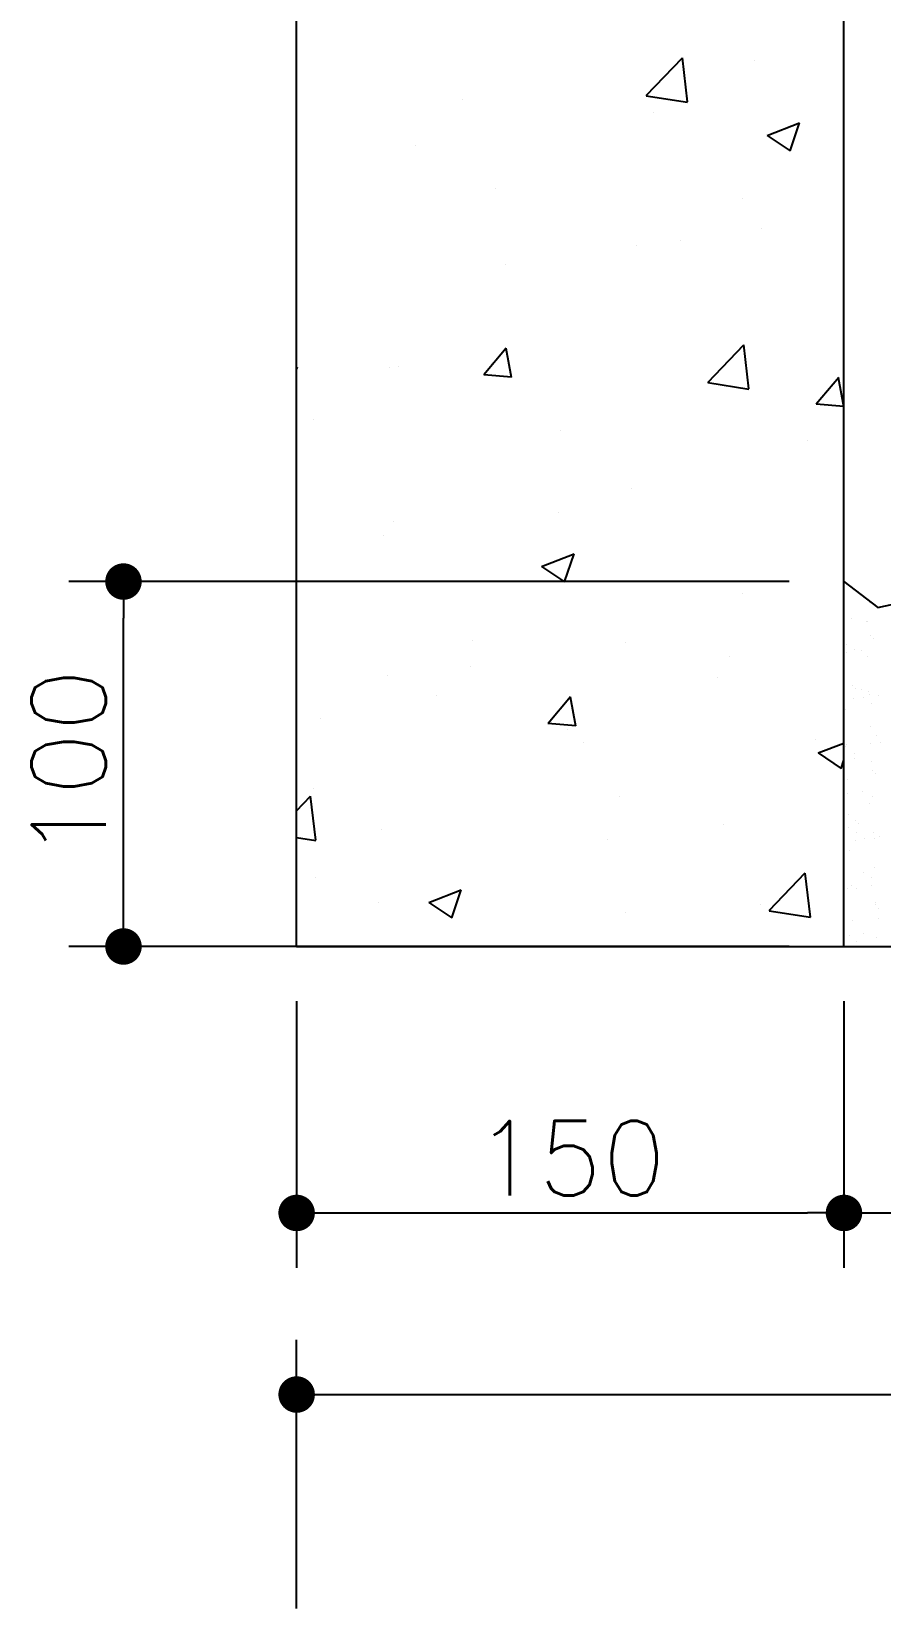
# Model space of a CAD drawing. Extents: x -115 to 23, y 4 to 69.
# Drawn here: x -18.803 to -16.477, y 43.453 to 47.774 of the extents above; entities that cross this region are included whole.
import ezdxf
from ezdxf.enums import TextEntityAlignment as Align

# ---------------------------------------------------------------- set-up
doc = ezdxf.new("R2010")
doc.units = 0
doc.header["$MEASUREMENT"] = 0
doc.layers.get('0').update_dxf_attribs({"linetype": 'CONTINUOUS'})
for name, color, linetype in [('DETALHES', 6, 'CONTINUOUS'), ('nivel', 4, 'CONTINUOUS'), ('PAR', 4, 'CONTINUOUS')]:
    doc.layers.add(name, color=color, linetype=linetype)
doc.styles.add('ROMANS', font='romans.shx', dxfattribs={"height": 0.2})

# ---------------------------------------------------------------- blocks, each defined once
blk = doc.blocks.new('DOT')
at = {"layer": 'PAR', "color": 0, "linetype": 'ByBlock'}
blk.add_line((-0.5, 0), (-1, 0), dxfattribs=at)
at = {"layer": 'PAR', "color": 0, "linetype": 'ByBlock', "const_width": 0.5}
blk.add_lwpolyline([(-0.25, 0, 1), (0.25, 0, 1)], format="xyb", close=True, dxfattribs=at)

msp = doc.modelspace()

# ---------------------------------------------------------------- linework, layer by layer
at = {"color": 0}
for p, q in [((-16.5754, 46.2022), (-16.5754, 46.2022)), ((-16.5075, 46.2111), (-16.5075, 46.2111)), ((-16.5551, 46.1655), (-16.5551, 46.1655)), ((-16.5148, 46.1589), (-16.5148, 46.1589)), ((-16.5127, 46.1588), (-16.5127, 46.1588)), ((-16.5053, 46.1199), (-16.5053, 46.1199)), ((-16.4961, 46.1114), (-16.4961, 46.1114)), ((-16.57, 46.0734), (-16.57, 46.0734)), ((-16.5693, 46.0954), (-16.5693, 46.0954)), ((-16.5482, 46.0819), (-16.5482, 46.0819)), ((-16.5293, 46.0788), (-16.5293, 46.0788)), ((-16.5117, 46.0625), (-16.5117, 46.0625)), ((-16.5762, 46.0131), (-16.5762, 46.0131)), ((-16.5531, 45.9821), (-16.5531, 45.9821)), ((-16.5499, 45.9466), (-16.5499, 45.9466)), ((-16.5439, 45.9736), (-16.5439, 45.9736)), ((-16.5289, 45.9701), (-16.5289, 45.9701)), ((-16.5239, 45.95), (-16.5239, 45.95)), ((-16.5085, 45.9662), (-16.5085, 45.9662)), ((-16.5078, 45.9567), (-16.5078, 45.9567)), ((-16.5004, 45.9338), (-16.5004, 45.9338)), ((-16.4832, 45.9554), (-16.4832, 45.9554)), ((-16.573, 45.9167), (-16.573, 45.9167)), ((-16.5054, 45.8699), (-16.5054, 45.8699)), ((-16.5717, 45.8143), (-16.5717, 45.8143)), ((-16.5699, 45.8204), (-16.5699, 45.8204)), ((-16.5038, 45.8232), (-16.5038, 45.8232)), ((-16.4886, 45.8449), (-16.4886, 45.8449)), ((-16.4778, 45.8266), (-16.4778, 45.8266)), ((-16.5482, 45.796), (-16.5482, 45.796)), ((-16.5473, 45.7829), (-16.5473, 45.7829)), ((-16.5022, 45.7735), (-16.5022, 45.7735)), ((-16.5667, 45.7241), (-16.5667, 45.7241)), ((-16.4985, 45.7504), (-16.4985, 45.7504)), ((-16.4893, 45.7419), (-16.4893, 45.7419)), ((-16.5663, 45.6855), (-16.5663, 45.6855)), ((-16.5256, 45.6909), (-16.5256, 45.6909)), ((-16.4991, 45.6772), (-16.4991, 45.6772)), ((-16.5069, 45.6577), (-16.5069, 45.6577)), ((-16.5636, 45.6277), (-16.5636, 45.6277)), ((-16.5635, 45.5942), (-16.5635, 45.5942)), ((-16.5463, 45.6126), (-16.5463, 45.6126)), ((-16.5371, 45.6042), (-16.5371, 45.6042)), ((-16.5462, 45.5587), (-16.5462, 45.5587)), ((-16.5424, 45.5808), (-16.5424, 45.5808)), ((-16.5202, 45.5621), (-16.5202, 45.5621)), ((-16.4959, 45.5808), (-16.4959, 45.5808)), ((-16.4936, 45.5643), (-16.4936, 45.5643)), ((-16.4795, 45.5675), (-16.4795, 45.5675)), ((-16.5604, 45.5314), (-16.5604, 45.5314)), ((-16.5231, 45.469), (-16.5231, 45.469)), ((-16.4928, 45.4845), (-16.4928, 45.4845)), ((-16.568, 45.4264), (-16.568, 45.4264)), ((-16.5573, 45.435), (-16.5573, 45.435)), ((-16.5414, 45.4265), (-16.5414, 45.4265)), ((-16.502, 45.4556), (-16.502, 45.4556)), ((-16.5001, 45.4353), (-16.5001, 45.4353)), ((-16.4916, 45.3809), (-16.4916, 45.3809)), ((-16.4896, 45.3882), (-16.4896, 45.3882)), ((-16.4824, 45.3725), (-16.4824, 45.3725)), ((-16.5541, 45.3387), (-16.5541, 45.3387)), ((-16.4827, 45.3438), (-16.4827, 45.3438)), ((-16.5626, 45.2976), (-16.5626, 45.2976)), ((-16.5219, 45.303), (-16.5219, 45.303)), ((-16.4865, 45.2918), (-16.4865, 45.2918)), ((-16.5415, 45.2818), (-16.5415, 45.2818))]:
    msp.add_line(p, q, dxfattribs=at)
at = {"layer": 'DETALHES', "color": 4}
for p, q in [((-18.0767, 45.2672), (-18.0767, 55.2237)), ((-16.5767, 45.2672), (-16.5767, 53.5912)), ((-18.0767, 45.2672), (-16.5767, 45.2672))]:
    msp.add_line(p, q, dxfattribs=at)
at = {"layer": 'DETALHES'}
for p, q in [((-17.1186, 47.5992), (-17.0197, 47.7023)), ((-17.0056, 47.5816), (-17.0196, 47.7022)), ((-16.8206, 47.6943), (-16.8206, 47.6943)), ((-17.6226, 47.5887), (-17.6226, 47.5887)), ((-17.1185, 47.5986), (-17.0055, 47.5811)), ((-17.0986, 47.5525), (-17.0986, 47.5525)), ((-16.7876, 47.4897), (-16.7244, 47.4471)), ((-16.7873, 47.4897), (-16.6984, 47.5239)), ((-16.7244, 47.4472), (-16.6986, 47.524)), ((-17.7507, 47.4631), (-17.7507, 47.4631)), ((-17.5316, 47.3444), (-17.5316, 47.3444)), ((-16.8537, 47.3158), (-16.8537, 47.3158)), ((-16.8022, 47.2338), (-16.8022, 47.2338)), ((-17.1449, 47.1879), (-17.1449, 47.1879)), ((-17.0239, 47.2004), (-17.0239, 47.2004)), ((-17.5049, 47.1371), (-17.5049, 47.1371)), ((-17.5634, 46.8343), (-17.5022, 46.9073)), ((-17.4882, 46.8259), (-17.5028, 46.9055)), ((-16.9502, 46.8128), (-16.8513, 46.9159)), ((-16.8372, 46.7952), (-16.8513, 46.9158)), ((-18.0767, 46.8484), (-18.0747, 46.8544)), ((-18.0767, 46.8534), (-18.0744, 46.8543)), ((-17.8229, 46.8526), (-17.8229, 46.8526)), ((-17.797, 46.8558), (-17.797, 46.8558)), ((-17.5429, 46.864), (-17.5429, 46.864)), ((-17.5641, 46.8343), (-17.4882, 46.8277)), ((-16.9501, 46.8122), (-16.8371, 46.7947)), ((-16.6525, 46.7546), (-16.5912, 46.8276)), ((-16.5772, 46.7462), (-16.5919, 46.8258)), ((-16.6532, 46.7546), (-16.5773, 46.748)), ((-18.0316, 46.7109), (-18.0316, 46.7109)), ((-17.3536, 46.6822), (-17.3536, 46.6822)), ((-16.6757, 46.6536), (-16.6757, 46.6536)), ((-17.1604, 46.5224), (-17.1604, 46.5224)), ((-17.358, 46.4568), (-17.358, 46.4568)), ((-17.8124, 46.433), (-17.8124, 46.433)), ((-17.839, 46.3935), (-17.839, 46.3935)), ((-17.4053, 46.3088), (-17.3164, 46.343)), ((-17.3424, 46.2663), (-17.3166, 46.3431)), ((-17.4056, 46.3088), (-17.3424, 46.2662)), ((-16.8546, 46.2333), (-16.8546, 46.2333)), ((-17.5953, 46.1062), (-17.5953, 46.1062)), ((-17.1758, 46.0996), (-17.1758, 46.0996)), ((-17.6009, 46.0333), (-17.6009, 46.0333)), ((-16.8901, 46.0615), (-16.8901, 46.0615)), ((-17.8279, 46.0102), (-17.8279, 46.0102)), ((-16.923, 46.0046), (-16.923, 46.0046)), ((-17.6921, 45.9559), (-17.6921, 45.9559)), ((-17.3872, 45.879), (-17.326, 45.952)), ((-17.3119, 45.8706), (-17.3266, 45.9502)), ((-18.0111, 45.8913), (-18.0111, 45.8913)), ((-17.3879, 45.879), (-17.312, 45.8724)), ((-17.3332, 45.8627), (-17.3332, 45.8627)), ((-17.291, 45.8273), (-17.291, 45.8273)), ((-16.6552, 45.834), (-16.6552, 45.834)), ((-16.6472, 45.7975), (-16.5767, 45.8245)), ((-16.6475, 45.7975), (-16.5843, 45.7549)), ((-16.5843, 45.755), (-16.5767, 45.7776)), ((-18.0767, 45.6388), (-18.0383, 45.6788)), ((-18.0243, 45.5581), (-18.0383, 45.6787)), ((-18.0316, 45.7002), (-18.0316, 45.7002)), ((-17.1913, 45.6769), (-17.1913, 45.6769)), ((-16.9062, 45.6025), (-16.9062, 45.6025)), ((-18.0767, 45.5657), (-18.0242, 45.5576)), ((-17.8433, 45.5874), (-17.8433, 45.5874)), ((-17.2242, 45.5606), (-17.2242, 45.5606)), ((-16.7819, 45.3655), (-16.6829, 45.4686)), ((-16.6689, 45.3479), (-16.6829, 45.4685)), ((-18.0262, 45.455), (-18.0262, 45.455)), ((-17.7143, 45.3879), (-17.6254, 45.422)), ((-17.6514, 45.3454), (-17.6257, 45.4221)), ((-17.8536, 45.3877), (-17.8536, 45.3877)), ((-17.7146, 45.3879), (-17.6514, 45.3453)), ((-16.806, 45.3829), (-16.806, 45.3829)), ((-17.1757, 45.3591), (-17.1757, 45.3591)), ((-16.7817, 45.3649), (-16.6688, 45.3474))]:
    msp.add_line(p, q, dxfattribs=at)
at = {"layer": 'DETALHES', "color": 2}
for p, q in [((-16.7267, 46.2672), (-18.7013, 46.2672)), ((-18.5513, 45.3672), (-18.5513, 46.1672)), ((-16.7267, 45.2672), (-18.7013, 45.2672)), ((-16.5767, 45.2672), (-11.5767, 45.2672)), ((-18.0767, 45.1172), (-18.0767, 44.387)), ((-16.5767, 45.1172), (-16.5767, 44.387)), ((-17.9767, 44.537), (-16.6767, 44.537)), ((-16.4767, 44.537), (-11.6767, 44.537)), ((-18.0767, 43.4532), (-18.0767, 44.1894)), ((-17.9767, 44.0394), (-10.1767, 44.0394))]:
    msp.add_line(p, q, dxfattribs=at)
at = {"layer": 'DETALHES', "color": 3}
for p, q in [((-16.5767, 46.2672), (-16.4836, 46.196)), ((-16.4836, 46.196), (-16.3774, 46.2196))]:
    msp.add_line(p, q, dxfattribs=at)
at = {"layer": 'DETALHES', "color": 1}
msp.add_line((-16.5767, 45.1172), (-16.5767, 44.387), dxfattribs=at)

# ---------------------------------------------------------------- block references
at = {"layer": 'DETALHES', "color": 2, "yscale": 0.09999999962747097, "zscale": 0.1}
for p, xscale, rotation in [((-18.5513, 46.2672), 0.09999999962747097, 90), ((-18.5513, 45.2672), 0.09999999962747097, 270), ((-18.0767, 44.537), 0.09999999997671694, 180), ((-16.5767, 44.537), 0.09999999997671694, 180), ((-18.0767, 44.0394), 0.09999999997671694, 180)]:
    msp.add_blockref('DOT', p, dxfattribs=dict(at, xscale=xscale, rotation=rotation))
at = {"layer": 'DETALHES', "color": 2, "xscale": 0.09999999997671694, "yscale": 0.09999999962747097, "zscale": 0.1}
msp.add_blockref('DOT', (-16.5767, 44.537), dxfattribs=at)

# ---------------------------------------------------------------- texts
at = {"layer": 'nivel', "color": 3, "style": 'ROMANS'}
msp.add_text('100', height=0.204, rotation=90, dxfattribs=at).set_placement((-18.7013, 45.7672), align=Align.MIDDLE)
msp.add_text('150', height=0.204, dxfattribs=at).set_placement((-17.3267, 44.687), align=Align.MIDDLE)

doc.saveas('drawing.dxf')
